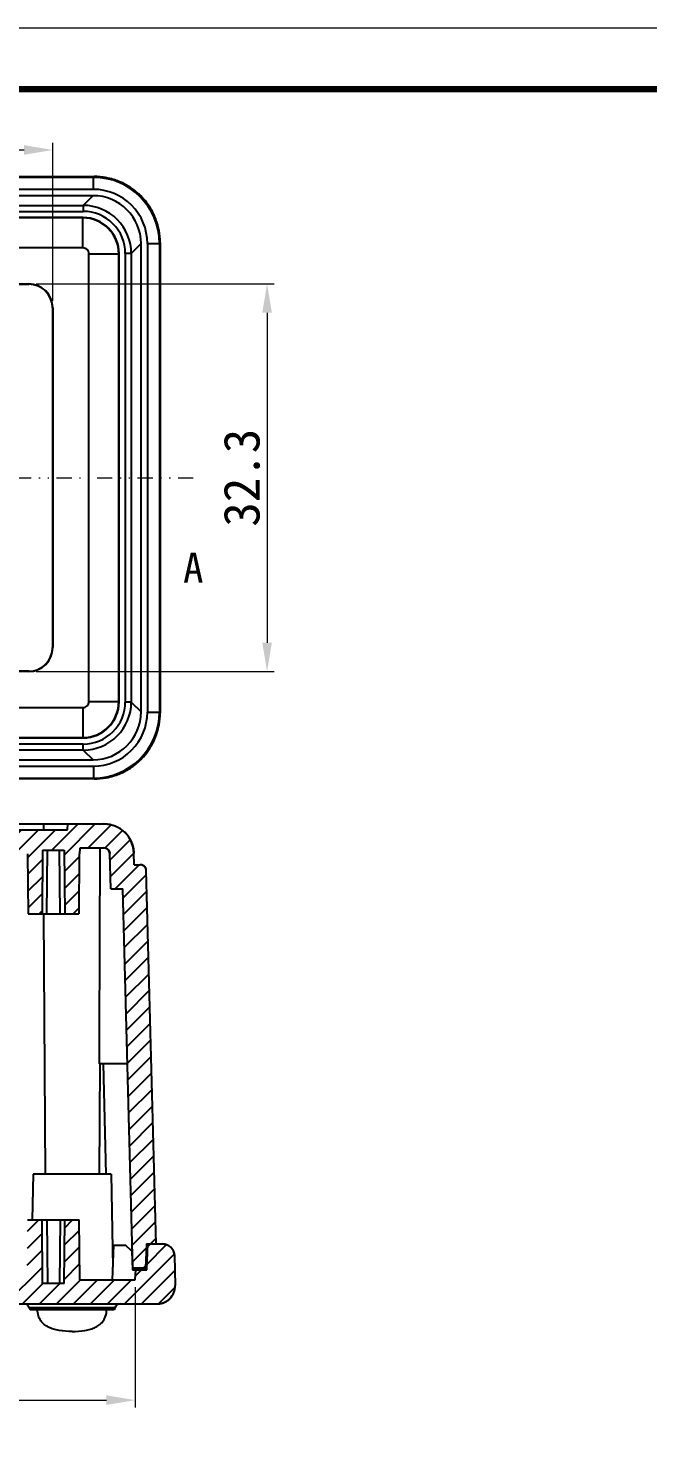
# Model space of a CAD drawing. Header units: millimetres. Extents: x 1779 to 2074, y -741 to -536.
# Drawn here: x 1874.9 to 1926.5, y -652.9 to -536 of the extents above; entities that cross this region are included whole.
import ezdxf
from ezdxf.enums import TextEntityAlignment as Align

# ---------------------------------------------------------------- set-up
doc = ezdxf.new("R2010")
doc.units = ezdxf.units.MM
doc.linetypes.add('DIVIDE', pattern=[31.75, 12.7, -6.35, 0, -6.35, 0, -6.35])
doc.layers.add('02___PRT_ALL_AXES', color=7, linetype='Continuous')
doc.layers.add('06___PRT_ALL_SURFS', color=7, linetype='Continuous')
for name, color, linetype, lineweight in [('dim', 82, 'Continuous', 9), ('from', 7, 'Continuous', 13), ('hatch', 56, 'Continuous', 9)]:
    doc.layers.add(name, color=color, linetype=linetype, lineweight=lineweight)
doc.styles.add('宋体', font='SimSun.ttf')
doc.styles.add('样式 1', font='')
doc.styles.get('样式 1').set_extended_font_data('KaiTi_GB2312')
doc.dimstyles.new('YanXiu', dxfattribs={"dimscale": 1.2, "dimtxt": 2.5, "dimasz": 2.2, "dimexe": 0.65, "dimexo": 0.65, "dimgap": 0.5, "dimtad": 1, "dimdsep": 46, "dimtxsty": '宋体', "dimcen": 0, "dimclrd": 3, "dimclre": 3, "dimclrt": 3, "dimazin": 2, "dimtfac": 1, "dimtofl": 0, "dimtmove": 0, "dimatfit": 3, "dimfxl": 1, "dimlwd": 5, "dimlwe": 5, "dimarcsym": 0})
pattern_1 = [(45, (1568.8355, -761.1561), (-0.7071068, 0.7071068), [])]

# ---------------------------------------------------------------- blocks, each defined once
blk = doc.blocks.new('*D4')
at = {"layer": 'Defpoints', "color": 0, "transparency": 16777216}
for p in [(1876.92, -546.13), (1824.62, -559.29), (1876.92, -559.29)]:
    blk.add_point(p, dxfattribs=at)
at = {"layer": 'dim', "color": 3, "lineweight": 5, "transparency": 16777216}
for p, q in [((1824.62, -558.69), (1824.62, -545.53)), ((1827.02, -546.13), (1874.52, -546.13)), ((1876.92, -558.69), (1876.92, -545.53))]:
    blk.add_line(p, q, dxfattribs=at)
at = {"layer": 'dim', "color": 3, "transparency": 16777216}
for points in [[(1827.02, -545.73), (1827.02, -546.53), (1824.62, -546.13)], [(1874.52, -545.73), (1874.52, -546.53), (1876.92, -546.13)]]:
    blk.add_solid(points, dxfattribs=at)
at = {"layer": 'dim', "color": 3, "transparency": 16777216, "insert": (1850.77, -544.03), "char_height": 3, "attachment_point": 5, "style": '宋体'}
blk.add_mtext('52.3', dxfattribs=at)
blk = doc.blocks.new('*D5')
at = {"layer": 'Defpoints', "color": 0, "transparency": 16777216}
for p in [(1874.92, -557.29), (1874.92, -589.59), (1894.77, -589.59)]:
    blk.add_point(p, dxfattribs=at)
at = {"layer": 'dim', "color": 3, "lineweight": 5, "transparency": 16777216}
for p, q in [((1875.52, -557.29), (1895.37, -557.29)), ((1894.77, -559.69), (1894.77, -587.19)), ((1875.52, -589.59), (1895.37, -589.59))]:
    blk.add_line(p, q, dxfattribs=at)
at = {"layer": 'dim', "color": 3, "transparency": 16777216}
for points in [[(1894.37, -559.69), (1895.17, -559.69), (1894.77, -557.29)], [(1894.37, -587.19), (1895.17, -587.19), (1894.77, -589.59)]]:
    blk.add_solid(points, dxfattribs=at)
at = {"layer": 'dim', "color": 3, "transparency": 16777216, "insert": (1892.67, -573.44), "char_height": 3, "attachment_point": 5, "rotation": 90, "style": '宋体'}
blk.add_mtext('32.3', dxfattribs=at)
blk = doc.blocks.new('*D7')
at = {"layer": 'Defpoints', "color": 0, "transparency": 16777216}
for p in [(1820.27, -640.27), (1883.78, -640.27), (1883.78, -650.29)]:
    blk.add_point(p, dxfattribs=at)
at = {"layer": 'dim', "color": 3, "lineweight": 5, "transparency": 16777216}
for p, q in [((1820.27, -640.87), (1820.27, -650.89)), ((1883.78, -640.87), (1883.78, -650.89)), ((1822.67, -650.29), (1881.38, -650.29))]:
    blk.add_line(p, q, dxfattribs=at)
at = {"layer": 'dim', "color": 3, "transparency": 16777216}
for points in [[(1822.67, -649.89), (1822.67, -650.69), (1820.27, -650.29)], [(1881.38, -649.89), (1881.38, -650.69), (1883.78, -650.29)]]:
    blk.add_solid(points, dxfattribs=at)
at = {"layer": 'dim', "color": 3, "transparency": 16777216, "insert": (1852.02, -648.19), "char_height": 3, "attachment_point": 5, "style": '宋体'}
blk.add_mtext('63.51', dxfattribs=at)

msp = doc.modelspace()

# ---------------------------------------------------------------- hatches: boundary and pattern name
at = {"linetype": 'Continuous'}
h = msp.add_hatch(dxfattribs=at)
h.set_pattern_fill('DEFAULT__6', color=2, angle=45, style=0, pattern_type=0)
h.set_pattern_definition(pattern_1)
edge = h.paths.add_edge_path()
edge.add_line((1818.521, -637.27), (1819.322, -637.27))
edge.add_line((1818.521, -637.27), (1819.336, -606.166))
edge.add_spline(control_points=[(1819.336, -606.166), (1819.343, -605.879), (1819.549, -605.679), (1819.835, -605.679)], knot_values=[0, 0, 0, 0, 1, 1, 1, 1], weights=[1, 0.810868, 0.810868, 1], degree=3, periodic=0)
edge.add_line((1819.835, -605.679), (1820.349, -605.679))
edge.add_line((1820.349, -605.679), (1820.374, -604.705))
edge.add_spline(control_points=[(1822.873, -602.27), (1821.439, -602.27), (1820.412, -603.271), (1820.374, -604.705)], knot_values=[0, 0, 0, 0, 1, 1, 1, 1], weights=[1, 0.810868, 0.810868, 1], degree=3, periodic=0)
edge.add_line((1822.873, -602.27), (1825.873, -602.27))
edge.add_line((1825.9, -602.77), (1825.873, -602.27))
edge.add_line((1825.9, -602.77), (1878.143, -602.77))
edge.add_line((1878.143, -602.77), (1878.169, -602.27))
edge.add_line((1878.169, -602.27), (1881.169, -602.27))
edge.add_spline(control_points=[(1881.169, -602.27), (1882.603, -602.27), (1883.63, -603.271), (1883.668, -604.705)], knot_values=[0, 0, 0, 0, 1, 1, 1, 1], weights=[1, 0.810868, 0.810868, 1], degree=3, periodic=0)
edge.add_line((1883.694, -605.679), (1883.668, -604.705))
edge.add_line((1883.694, -605.679), (1884.207, -605.679))
edge.add_spline(control_points=[(1884.707, -606.166), (1884.699, -605.879), (1884.494, -605.679), (1884.207, -605.679)], knot_values=[0, 0, 0, 0, 1, 1, 1, 1], weights=[1, 0.810868, 0.810868, 1], degree=3, periodic=0)
edge.add_line((1885.521, -637.27), (1884.707, -606.166))
edge.add_line((1884.72, -637.27), (1885.521, -637.27))
edge.add_line((1884.72, -637.27), (1884.651, -639.27))
edge.add_line((1883.573, -639.27), (1884.651, -639.27))
edge.add_line((1883.573, -639.27), (1882.746, -607.679))
edge.add_line((1881.745, -607.679), (1882.746, -607.679))
edge.add_line((1881.745, -607.679), (1881.669, -604.757))
edge.add_spline(control_points=[(1881.169, -604.27), (1881.456, -604.27), (1881.661, -604.47), (1881.669, -604.757)], knot_values=[0, 0, 0, 0, 1, 1, 1, 1], weights=[1, 0.810868, 0.810868, 1], degree=3, periodic=0)
edge.add_line((1879.195, -604.27), (1881.169, -604.27))
edge.add_line((1879.169, -604.77), (1879.195, -604.27))
edge.add_line((1879.121, -604.77), (1879.169, -604.77))
edge.add_line((1879.121, -604.77), (1879.077, -609.77))
edge.add_line((1877.921, -609.77), (1879.077, -609.77))
edge.add_line((1877.875, -604.47), (1877.921, -609.77))
edge.add_line((1876.067, -604.47), (1877.875, -604.47))
edge.add_line((1876.067, -604.47), (1876.021, -609.77))
edge.add_line((1874.865, -609.77), (1876.021, -609.77))
edge.add_line((1874.821, -604.77), (1874.865, -609.77))
edge.add_line((1829.221, -604.77), (1874.821, -604.77))
edge.add_line((1829.221, -604.77), (1829.177, -609.77))
edge.add_line((1828.021, -609.77), (1829.177, -609.77))
edge.add_line((1827.975, -604.47), (1828.021, -609.77))
edge.add_line((1826.167, -604.47), (1827.975, -604.47))
edge.add_line((1826.167, -604.47), (1826.121, -609.77))
edge.add_line((1824.965, -609.77), (1826.121, -609.77))
edge.add_line((1824.921, -604.77), (1824.965, -609.77))
edge.add_line((1824.873, -604.77), (1824.921, -604.77))
edge.add_line((1824.873, -604.77), (1824.847, -604.27))
edge.add_line((1822.873, -604.27), (1824.847, -604.27))
edge.add_spline(control_points=[(1822.873, -604.27), (1822.587, -604.27), (1822.381, -604.47), (1822.374, -604.757)], knot_values=[0, 0, 0, 0, 1, 1, 1, 1], weights=[1, 0.810868, 0.810868, 1], degree=3, periodic=0)
edge.add_line((1822.297, -607.679), (1822.374, -604.757))
edge.add_line((1821.297, -607.679), (1822.297, -607.679))
edge.add_line((1820.469, -639.27), (1821.297, -607.679))
edge.add_line((1819.392, -639.27), (1820.469, -639.27))
edge.add_line((1819.322, -637.27), (1819.392, -639.27))
h = msp.add_hatch(dxfattribs=at)
h.set_pattern_fill('DEFAULT__7', color=2, angle=45, style=0, pattern_type=0)
h.set_pattern_definition(pattern_1)
edge = h.paths.add_edge_path()
edge.add_line((1817.995, -637.27), (1819.222, -637.27))
edge.add_line((1819.297, -639.42), (1819.222, -637.27))
edge.add_line((1819.297, -639.42), (1820.221, -639.42))
edge.add_line((1820.266, -640.27), (1820.221, -639.42))
edge.add_line((1820.266, -640.27), (1824.877, -640.27))
edge.add_line((1824.877, -640.27), (1824.921, -635.27))
edge.add_line((1824.921, -635.27), (1826.121, -635.27))
edge.add_line((1826.167, -640.57), (1826.121, -635.27))
edge.add_line((1827.975, -640.57), (1826.167, -640.57))
edge.add_line((1827.975, -640.57), (1828.021, -635.27))
edge.add_line((1828.021, -635.27), (1829.221, -635.27))
edge.add_line((1829.265, -640.27), (1829.221, -635.27))
edge.add_line((1829.265, -640.27), (1874.777, -640.27))
edge.add_line((1874.777, -640.27), (1874.821, -635.27))
edge.add_line((1874.821, -635.27), (1876.021, -635.27))
edge.add_line((1876.067, -640.57), (1876.021, -635.27))
edge.add_line((1877.875, -640.57), (1876.067, -640.57))
edge.add_line((1877.875, -640.57), (1877.921, -635.27))
edge.add_line((1877.921, -635.27), (1879.121, -635.27))
edge.add_line((1879.165, -640.27), (1879.121, -635.27))
edge.add_line((1879.165, -640.27), (1883.777, -640.27))
edge.add_line((1883.777, -640.27), (1883.821, -639.42))
edge.add_line((1883.821, -639.42), (1884.746, -639.42))
edge.add_line((1884.746, -639.42), (1884.821, -637.27))
edge.add_line((1884.821, -637.27), (1886.047, -637.27))
edge.add_spline(control_points=[(1886.047, -637.27), (1886.621, -637.27), (1887.032, -637.671), (1887.047, -638.244)], knot_values=[0, 0, 0, 0, 1, 1, 1, 1], weights=[1, 0.810868, 0.810868, 1], degree=3, periodic=0)
edge.add_line((1887.047, -638.244), (1887.112, -640.731))
edge.add_spline(control_points=[(1885.612, -642.27), (1886.509, -642.27), (1887.135, -641.628), (1887.112, -640.731)], knot_values=[0, 0, 0, 0, 1, 1, 1, 1], weights=[1, 0.798527, 0.798527, 1], degree=3, periodic=0)
edge.add_line((1872.021, -642.27), (1885.612, -642.27))
edge.add_line((1872.005, -641.97), (1872.021, -642.27))
edge.add_line((1832.037, -641.97), (1872.005, -641.97))
edge.add_line((1832.037, -641.97), (1832.021, -642.27))
edge.add_line((1818.43, -642.27), (1832.021, -642.27))
edge.add_spline(control_points=[(1818.43, -642.27), (1817.533, -642.27), (1816.907, -641.628), (1816.93, -640.731)], knot_values=[0, 0, 0, 0, 1, 1, 1, 1], weights=[1, 0.798527, 0.798527, 1], degree=3, periodic=0)
edge.add_line((1816.996, -638.244), (1816.93, -640.731))
edge.add_spline(control_points=[(1817.995, -637.27), (1817.422, -637.27), (1817.011, -637.671), (1816.996, -638.244)], knot_values=[0, 0, 0, 0, 1, 1, 1, 1], weights=[1, 0.810868, 0.810868, 1], degree=3, periodic=0)

# ---------------------------------------------------------------- linework, layer by layer
at = {"color": 7, "linetype": 'Continuous'}
for p, q in [((1821.177, -548.347), (1880.362, -548.347)), ((1821.177, -548.348), (1880.362, -548.348)), ((1880.297, -548.413), (1821.242, -548.413)), ((1880.297, -548.413), (1880.362, -548.348)), ((1880.297, -549.412), (1880.297, -548.413)), ((1880.362, -548.347), (1880.362, -548.348)), ((1880.297, -549.412), (1821.242, -549.412)), ((1821.268, -549.938), (1880.271, -549.938)), ((1822.083, -550.753), (1879.456, -550.753)), ((1879.456, -550.753), (1880.271, -549.938)), ((1879.456, -550.753), (1879.456, -551.253)), ((1822.083, -551.253), (1879.456, -551.253)), ((1879.443, -551.766), (1822.096, -551.766)), ((1879.417, -551.791), (1879.443, -551.766)), ((1883.455, -554.751), (1884.27, -553.937)), ((1884.27, -592.94), (1884.27, -553.937)), ((1884.795, -553.911), (1884.795, -592.966)), ((1884.795, -553.911), (1885.795, -553.911)), ((1885.795, -553.911), (1885.86, -553.846)), ((1885.795, -553.911), (1885.795, -592.966)), ((1885.86, -553.846), (1885.86, -593.03)), ((1885.861, -553.846), (1885.86, -553.846)), ((1885.861, -553.846), (1885.861, -593.031)), ((1882.416, -554.791), (1882.442, -554.765)), ((1882.442, -592.112), (1882.442, -554.765)), ((1882.955, -554.751), (1882.955, -592.125)), ((1883.455, -554.751), (1882.955, -554.751)), ((1883.455, -554.751), (1883.455, -592.125)), ((1826.622, -557.291), (1874.917, -557.291)), ((1826.622, -557.317), (1874.917, -557.317)), ((1874.917, -557.317), (1874.917, -557.291)), ((1876.891, -559.291), (1876.891, -587.586)), ((1876.891, -559.291), (1876.917, -559.291)), ((1876.917, -559.291), (1876.917, -587.586)), ((1876.891, -587.586), (1876.917, -587.586)), ((1874.917, -589.56), (1826.622, -589.56)), ((1874.917, -589.586), (1826.622, -589.586)), ((1874.917, -589.56), (1874.917, -589.586)), ((1882.416, -592.086), (1882.442, -592.112)), ((1883.455, -592.125), (1882.955, -592.125)), ((1883.455, -592.125), (1884.27, -592.94)), ((1884.795, -592.966), (1885.795, -592.966)), ((1885.795, -592.966), (1885.86, -593.03)), ((1885.861, -593.031), (1885.86, -593.031)), ((1822.096, -595.111), (1879.443, -595.111)), ((1879.417, -595.085), (1879.443, -595.111)), ((1879.456, -595.624), (1822.083, -595.624)), ((1879.456, -596.124), (1822.083, -596.124)), ((1879.456, -596.124), (1879.456, -595.624)), ((1879.456, -596.124), (1880.271, -596.938)), ((1821.242, -597.464), (1880.297, -597.464)), ((1821.268, -596.938), (1880.271, -596.938)), ((1880.297, -597.464), (1880.297, -598.464)), ((1880.362, -598.529), (1821.177, -598.529)), ((1880.362, -598.529), (1821.177, -598.529)), ((1821.242, -598.464), (1880.297, -598.464)), ((1880.297, -598.464), (1880.362, -598.529)), ((1880.362, -598.529), (1880.362, -598.529)), ((1822.873, -602.27), (1881.169, -602.27)), ((1876.169, -602.77), (1876.169, -602.27)), ((1878.143, -602.77), (1878.169, -602.27)), ((1878.143, -602.77), (1878.169, -602.27)), ((1878.169, -602.27), (1881.169, -602.27)), ((1825.9, -602.77), (1878.143, -602.77)), ((1825.9, -602.77), (1878.143, -602.77)), ((1876.067, -604.47), (1876.021, -609.77)), ((1876.067, -604.47), (1876.021, -609.77)), ((1876.067, -604.47), (1877.875, -604.47)), ((1876.067, -604.47), (1877.875, -604.47)), ((1876.421, -609.77), (1876.467, -604.47)), ((1877.521, -609.77), (1877.475, -604.47)), ((1877.875, -604.47), (1877.921, -609.77)), ((1877.875, -604.47), (1877.921, -609.77)), ((1879.169, -604.77), (1879.195, -604.27)), ((1879.169, -604.77), (1879.195, -604.27)), ((1879.195, -604.27), (1881.169, -604.27)), ((1879.195, -604.27), (1881.169, -604.27)), ((1874.821, -604.77), (1874.865, -609.77)), ((1874.821, -604.77), (1874.865, -609.77)), ((1879.121, -604.77), (1879.077, -609.77)), ((1879.121, -604.77), (1879.077, -609.77)), ((1879.121, -604.77), (1879.169, -604.77)), ((1879.121, -604.77), (1879.169, -604.77)), ((1881.745, -607.679), (1881.669, -604.757)), ((1881.745, -607.679), (1881.669, -604.757)), ((1883.694, -605.679), (1883.668, -604.705)), ((1883.694, -605.679), (1883.668, -604.705)), ((1883.694, -605.679), (1884.207, -605.679)), ((1883.694, -605.679), (1884.207, -605.679)), ((1885.521, -637.27), (1884.707, -606.166)), ((1885.521, -637.27), (1884.707, -606.166)), ((1881.745, -607.679), (1882.746, -607.679)), ((1881.745, -607.679), (1882.746, -607.679)), ((1883.573, -639.27), (1882.746, -607.679)), ((1883.573, -639.27), (1882.746, -607.679)), ((1874.865, -609.77), (1879.077, -609.77)), ((1874.865, -609.77), (1876.021, -609.77)), ((1876.153, -609.77), (1876.267, -631.47)), ((1877.921, -609.77), (1879.077, -609.77)), ((1880.823, -622.27), (1880.775, -631.47)), ((1883.128, -622.27), (1880.797, -622.27)), ((1881.369, -631.47), (1881.128, -622.27)), ((1875.271, -631.47), (1875.205, -635.27)), ((1881.771, -631.47), (1875.271, -631.47)), ((1881.771, -631.47), (1881.906, -639.223)), ((1874.821, -635.27), (1879.121, -635.27)), ((1874.821, -635.27), (1876.021, -635.27)), ((1876.067, -640.57), (1876.021, -635.27)), ((1876.067, -640.57), (1876.021, -635.27)), ((1876.421, -635.27), (1876.467, -640.57)), ((1877.521, -635.27), (1877.475, -640.57)), ((1877.875, -640.57), (1877.921, -635.27)), ((1877.875, -640.57), (1877.921, -635.27)), ((1877.921, -635.27), (1879.121, -635.27)), ((1879.165, -640.27), (1879.121, -635.27)), ((1879.165, -640.27), (1879.121, -635.27)), ((1881.971, -637.37), (1881.87, -640.27)), ((1881.971, -637.37), (1882.971, -637.37)), ((1883.489, -637.87), (1882.971, -637.37)), ((1884.72, -637.27), (1884.651, -639.27)), ((1884.72, -637.27), (1884.651, -639.27)), ((1884.72, -637.27), (1886.047, -637.27)), ((1884.72, -637.27), (1885.521, -637.27)), ((1884.746, -639.42), (1884.821, -637.27)), ((1884.746, -639.42), (1884.821, -637.27)), ((1884.821, -637.27), (1886.047, -637.27)), ((1883.489, -637.87), (1883.543, -639.42)), ((1887.047, -638.244), (1887.112, -640.731)), ((1887.047, -638.244), (1887.112, -640.731)), ((1883.537, -639.27), (1884.651, -639.27)), ((1883.543, -639.42), (1884.746, -639.42)), ((1883.573, -639.27), (1884.651, -639.27)), ((1883.777, -640.27), (1883.821, -639.42)), ((1883.777, -640.27), (1883.821, -639.42)), ((1883.821, -639.42), (1884.746, -639.42)), ((1877.875, -640.57), (1876.067, -640.57)), ((1877.875, -640.57), (1876.067, -640.57)), ((1879.165, -640.27), (1883.777, -640.27)), ((1879.165, -640.27), (1883.777, -640.27)), ((1818.43, -642.27), (1885.612, -642.27)), ((1872.021, -642.27), (1885.612, -642.27)), ((1874.959, -642.599), (1875.021, -642.77)), ((1882.083, -642.599), (1874.959, -642.599)), ((1882.021, -642.77), (1875.021, -642.77)), ((1882.083, -642.599), (1882.021, -642.77))]:
    msp.add_line(p, q, dxfattribs=at)
for points in [[(1885.861, -553.846), (1885.779, -552.901), (1885.474, -551.82), (1884.955, -550.823), (1884.244, -549.951), (1883.37, -549.243), (1882.371, -548.727), (1881.29, -548.426), (1880.362, -548.347)], [(1880.362, -598.529), (1881.306, -598.448), (1882.387, -598.143), (1883.385, -597.624), (1884.257, -596.913), (1884.965, -596.039), (1885.481, -595.04), (1885.782, -593.959), (1885.861, -593.031)]]:
    msp.add_lwpolyline(points, dxfattribs=at)
for centre, radius, start, end in [((1880.297, -553.911), 5.498, 0.00216, 89.99784), ((1880.36, -553.862), 5.515, 79.49987, 89.97909), ((1880.364, -553.835), 5.487, 73.10092, 79.4951), ((1880.298, -553.91), 4.498, 359.99219, 90.00781), ((1880.361, -553.847), 5.499, 67.99302, 73.10665), ((1880.362, -553.846), 5.498, 61.28061, 67.99111), ((1880.361, -553.847), 5.5, 56.49884, 61.28736), ((1880.364, -553.843), 5.495, 48.39357, 56.49613), ((1879.457, -554.751), 3.999, 359.99904, 90.00096), ((1880.368, -553.84), 5.49, 44.6014, 48.40213), ((1880.363, -553.845), 5.497, 33.59893, 44.60344), ((1880.362, -553.846), 5.498, 29.1104, 33.5965), ((1879.457, -554.751), 3.498, 359.99222, 90.00778), ((1880.362, -553.846), 5.498, 22.10102, 29.1172), ((1880.361, -553.846), 5.499, 17.10559, 22.09912), ((1880.372, -553.844), 5.488, 10.59434, 17.11149), ((1880.347, -553.848), 5.513, 0.02354, 10.58975), ((1874.917, -559.291), 2, 0, 90), ((1874.917, -559.291), 1.974, 0, 90), ((1874.917, -587.586), 1.974, 270, 0), ((1874.917, -587.586), 2, 270, 0), ((1879.457, -592.126), 3.498, 269.99221, 0.00779), ((1879.457, -592.125), 3.999, 269.99904, 0.00096), ((1880.298, -592.966), 4.498, 269.99218, 0.00782), ((1880.297, -592.965), 5.498, 270.00215, 359.99785), ((1880.372, -593.033), 5.487, 343.10092, 349.4951), ((1880.346, -593.028), 5.515, 349.49987, 359.97909), ((1880.362, -593.03), 5.498, 331.28061, 337.99111), ((1880.361, -593.03), 5.499, 337.99302, 343.10665), ((1880.364, -593.032), 5.495, 318.39357, 326.49613), ((1880.361, -593.03), 5.5, 326.49884, 331.28736), ((1880.362, -593.03), 5.498, 299.1104, 303.5965), ((1880.362, -593.031), 5.497, 303.59893, 314.60344), ((1880.368, -593.037), 5.49, 314.6014, 318.40213), ((1880.36, -593.015), 5.513, 270.02354, 280.58975), ((1880.364, -593.04), 5.488, 280.59434, 287.11149), ((1880.361, -593.03), 5.499, 287.10559, 292.09912), ((1880.361, -593.031), 5.498, 292.10102, 299.1172), ((1881.169, -604.77), 2.5, 1.5, 90), ((1881.169, -604.77), 0.5, 1.5, 90), ((1884.207, -606.179), 0.5, 1.5, 90), ((1886.047, -638.27), 1, 1.5, 90), ((1885.612, -640.77), 1.5, 270, 1.5), ((1874.489, -642.77), 0.5, 20, 90), ((1882.553, -642.77), 0.5, 90, 160)]:
    msp.add_arc(centre, radius, start, end, dxfattribs=at)
for centre, major_axis, ratio, start_param, end_param in [((1880.268, -553.94), (2.83, 2.83), 0.999315, -0.7850555, 0.7850555), ((1879.441, -554.767), (2.123, 2.123), 0.999315, -0.7850555, 0.7850555), ((1879.441, -592.11), (2.123, -2.123), 0.999315, -0.7850555, 0.7850555), ((1880.268, -592.937), (-2.83, 2.83), 0.999315, -3.9266482, -2.3565371), ((1878.521, -437.608), (0, 374.62), 0.0069816, -2.0862531, -2.0318407)]:
    msp.add_ellipse(centre, major_axis=major_axis, ratio=ratio, start_param=start_param, end_param=end_param, dxfattribs=at)
for points, start_tangent, end_tangent in [([(1881.169, -602.27), (1881.196, -602.27), (1881.224, -602.271), (1881.251, -602.272), (1881.279, -602.273), (1881.307, -602.274), (1881.334, -602.276), (1881.362, -602.278), (1881.39, -602.28), (1881.419, -602.283), (1881.447, -602.286), (1881.475, -602.289), (1881.503, -602.293), (1881.532, -602.297), (1881.56, -602.301), (1881.589, -602.306), (1881.617, -602.311), (1881.646, -602.316), (1881.675, -602.322), (1881.703, -602.328), (1881.732, -602.335), (1881.761, -602.341), (1881.789, -602.349), (1881.818, -602.356), (1881.847, -602.364), (1881.876, -602.372), (1881.904, -602.381), (1881.933, -602.39), (1881.962, -602.399), (1881.99, -602.409), (1882.019, -602.419), (1882.047, -602.43), (1882.076, -602.441), (1882.104, -602.452), (1882.132, -602.463), (1882.161, -602.475), (1882.189, -602.488), (1882.217, -602.501), (1882.245, -602.514), (1882.273, -602.527), (1882.3, -602.541), (1882.328, -602.555), (1882.356, -602.57), (1882.383, -602.585), (1882.41, -602.6), (1882.437, -602.616), (1882.464, -602.632), (1882.491, -602.648), (1882.517, -602.665), (1882.544, -602.682), (1882.57, -602.7), (1882.596, -602.718), (1882.622, -602.736), (1882.647, -602.754), (1882.673, -602.773), (1882.698, -602.792), (1882.723, -602.812), (1882.748, -602.832), (1882.772, -602.852), (1882.796, -602.872), (1882.82, -602.893), (1882.844, -602.914), (1882.867, -602.936), (1882.89, -602.958), (1882.913, -602.98), (1882.936, -603.002), (1882.958, -603.024), (1882.98, -603.047), (1883.002, -603.07), (1883.023, -603.094), (1883.045, -603.118), (1883.065, -603.141), (1883.086, -603.166), (1883.106, -603.19), (1883.126, -603.215), (1883.145, -603.24), (1883.165, -603.265), (1883.183, -603.29), (1883.202, -603.315), (1883.22, -603.341), (1883.238, -603.367), (1883.255, -603.393), (1883.273, -603.42), (1883.289, -603.446), (1883.306, -603.473), (1883.322, -603.499), (1883.337, -603.526), (1883.353, -603.553), (1883.368, -603.581), (1883.382, -603.608), (1883.397, -603.636), (1883.41, -603.663), (1883.424, -603.691), (1883.437, -603.719), (1883.45, -603.747), (1883.462, -603.775), (1883.474, -603.803), (1883.486, -603.831), (1883.497, -603.859), (1883.508, -603.887), (1883.518, -603.916), (1883.528, -603.944), (1883.538, -603.973), (1883.548, -604.001), (1883.557, -604.03), (1883.565, -604.058), (1883.574, -604.087), (1883.581, -604.115), (1883.589, -604.144), (1883.596, -604.172), (1883.603, -604.201), (1883.61, -604.229), (1883.616, -604.258), (1883.622, -604.286), (1883.627, -604.314), (1883.632, -604.343), (1883.637, -604.371), (1883.641, -604.399), (1883.645, -604.427), (1883.649, -604.456), (1883.652, -604.484), (1883.655, -604.512), (1883.658, -604.539), (1883.661, -604.567), (1883.663, -604.595), (1883.665, -604.623), (1883.666, -604.65), (1883.667, -604.678), (1883.668, -604.705)], (1, 0), (0.0261769, -0.9996573)), ([(1881.169, -604.27), (1881.174, -604.27), (1881.18, -604.27), (1881.185, -604.271), (1881.191, -604.271), (1881.196, -604.271), (1881.202, -604.271), (1881.208, -604.272), (1881.213, -604.272), (1881.219, -604.273), (1881.224, -604.273), (1881.23, -604.274), (1881.236, -604.275), (1881.241, -604.276), (1881.247, -604.276), (1881.253, -604.277), (1881.259, -604.278), (1881.264, -604.279), (1881.27, -604.281), (1881.276, -604.282), (1881.281, -604.283), (1881.287, -604.284), (1881.293, -604.286), (1881.299, -604.287), (1881.304, -604.289), (1881.31, -604.291), (1881.316, -604.292), (1881.322, -604.294), (1881.327, -604.296), (1881.333, -604.298), (1881.339, -604.3), (1881.345, -604.302), (1881.35, -604.304), (1881.356, -604.307), (1881.362, -604.309), (1881.367, -604.311), (1881.373, -604.314), (1881.378, -604.316), (1881.384, -604.319), (1881.39, -604.322), (1881.395, -604.324), (1881.401, -604.327), (1881.406, -604.33), (1881.412, -604.333), (1881.417, -604.336), (1881.423, -604.339), (1881.428, -604.343), (1881.433, -604.346), (1881.439, -604.349), (1881.444, -604.353), (1881.449, -604.356), (1881.454, -604.36), (1881.459, -604.363), (1881.465, -604.367), (1881.47, -604.371), (1881.475, -604.375), (1881.48, -604.379), (1881.485, -604.383), (1881.489, -604.387), (1881.494, -604.391), (1881.499, -604.395), (1881.504, -604.399), (1881.509, -604.403), (1881.513, -604.408), (1881.518, -604.412), (1881.522, -604.417), (1881.527, -604.421), (1881.531, -604.426), (1881.536, -604.43), (1881.54, -604.435), (1881.544, -604.44), (1881.548, -604.445), (1881.552, -604.449), (1881.556, -604.454), (1881.56, -604.459), (1881.564, -604.464), (1881.568, -604.469), (1881.572, -604.474), (1881.575, -604.479), (1881.579, -604.484), (1881.583, -604.49), (1881.586, -604.495), (1881.59, -604.5), (1881.593, -604.505), (1881.596, -604.511), (1881.599, -604.516), (1881.603, -604.522), (1881.606, -604.527), (1881.609, -604.532), (1881.612, -604.538), (1881.614, -604.543), (1881.617, -604.549), (1881.62, -604.554), (1881.622, -604.56), (1881.625, -604.566), (1881.628, -604.571), (1881.63, -604.577), (1881.632, -604.582), (1881.634, -604.588), (1881.637, -604.594), (1881.639, -604.599), (1881.641, -604.605), (1881.643, -604.611), (1881.645, -604.616), (1881.646, -604.622), (1881.648, -604.628), (1881.65, -604.634), (1881.651, -604.639), (1881.653, -604.645), (1881.654, -604.651), (1881.656, -604.656), (1881.657, -604.662), (1881.658, -604.668), (1881.659, -604.673), (1881.66, -604.679), (1881.662, -604.685), (1881.662, -604.69), (1881.663, -604.696), (1881.664, -604.702), (1881.665, -604.707), (1881.666, -604.713), (1881.666, -604.719), (1881.667, -604.724), (1881.667, -604.73), (1881.668, -604.735), (1881.668, -604.741), (1881.668, -604.746), (1881.669, -604.752), (1881.669, -604.757)], (1, 0), (0.0261769, -0.9996573)), ([(1884.707, -606.166), (1884.706, -606.16), (1884.706, -606.155), (1884.706, -606.149), (1884.706, -606.144), (1884.705, -606.138), (1884.705, -606.132), (1884.704, -606.127), (1884.703, -606.121), (1884.703, -606.116), (1884.702, -606.11), (1884.701, -606.104), (1884.7, -606.099), (1884.699, -606.093), (1884.698, -606.087), (1884.697, -606.082), (1884.696, -606.076), (1884.695, -606.07), (1884.694, -606.065), (1884.692, -606.059), (1884.691, -606.053), (1884.689, -606.048), (1884.688, -606.042), (1884.686, -606.036), (1884.684, -606.031), (1884.683, -606.025), (1884.681, -606.019), (1884.679, -606.013), (1884.677, -606.008), (1884.675, -606.002), (1884.672, -605.996), (1884.67, -605.991), (1884.668, -605.985), (1884.665, -605.98), (1884.663, -605.974), (1884.66, -605.968), (1884.658, -605.963), (1884.655, -605.957), (1884.652, -605.952), (1884.649, -605.946), (1884.647, -605.941), (1884.644, -605.935), (1884.641, -605.93), (1884.637, -605.924), (1884.634, -605.919), (1884.631, -605.914), (1884.628, -605.909), (1884.624, -605.903), (1884.621, -605.898), (1884.617, -605.893), (1884.613, -605.888), (1884.61, -605.883), (1884.606, -605.878), (1884.602, -605.873), (1884.598, -605.868), (1884.594, -605.863), (1884.59, -605.858), (1884.586, -605.853), (1884.582, -605.848), (1884.578, -605.843), (1884.573, -605.839), (1884.569, -605.834), (1884.565, -605.829), (1884.56, -605.825), (1884.556, -605.821), (1884.551, -605.816), (1884.546, -605.812), (1884.542, -605.807), (1884.537, -605.803), (1884.532, -605.799), (1884.527, -605.795), (1884.523, -605.791), (1884.518, -605.787), (1884.513, -605.783), (1884.508, -605.779), (1884.502, -605.775), (1884.497, -605.772), (1884.492, -605.768), (1884.487, -605.765), (1884.482, -605.761), (1884.476, -605.758), (1884.471, -605.754), (1884.466, -605.751), (1884.46, -605.748), (1884.455, -605.745), (1884.45, -605.742), (1884.444, -605.739), (1884.439, -605.736), (1884.433, -605.733), (1884.428, -605.73), (1884.422, -605.727), (1884.416, -605.725), (1884.411, -605.722), (1884.405, -605.72), (1884.399, -605.717), (1884.394, -605.715), (1884.388, -605.713), (1884.382, -605.711), (1884.377, -605.708), (1884.371, -605.706), (1884.365, -605.704), (1884.36, -605.703), (1884.354, -605.701), (1884.348, -605.699), (1884.342, -605.697), (1884.337, -605.696), (1884.331, -605.694), (1884.325, -605.693), (1884.319, -605.692), (1884.314, -605.69), (1884.308, -605.689), (1884.302, -605.688), (1884.296, -605.687), (1884.291, -605.686), (1884.285, -605.685), (1884.279, -605.684), (1884.274, -605.683), (1884.268, -605.682), (1884.262, -605.682), (1884.257, -605.681), (1884.251, -605.681), (1884.245, -605.68), (1884.24, -605.68), (1884.234, -605.679), (1884.229, -605.679), (1884.223, -605.679), (1884.218, -605.679), (1884.212, -605.679), (1884.207, -605.679)], (-0.0261769, 0.9996573), (-1, 0)), ([(1886.047, -637.27), (1886.058, -637.27), (1886.069, -637.271), (1886.08, -637.271), (1886.091, -637.271), (1886.102, -637.272), (1886.113, -637.272), (1886.124, -637.273), (1886.136, -637.274), (1886.147, -637.275), (1886.158, -637.276), (1886.169, -637.278), (1886.181, -637.279), (1886.192, -637.281), (1886.204, -637.283), (1886.215, -637.284), (1886.226, -637.287), (1886.238, -637.289), (1886.249, -637.291), (1886.261, -637.293), (1886.272, -637.296), (1886.284, -637.299), (1886.295, -637.302), (1886.307, -637.305), (1886.318, -637.308), (1886.33, -637.311), (1886.341, -637.315), (1886.353, -637.318), (1886.364, -637.322), (1886.375, -637.326), (1886.387, -637.33), (1886.398, -637.334), (1886.41, -637.338), (1886.421, -637.343), (1886.432, -637.348), (1886.444, -637.352), (1886.455, -637.357), (1886.466, -637.362), (1886.477, -637.368), (1886.488, -637.373), (1886.5, -637.379), (1886.511, -637.384), (1886.522, -637.39), (1886.533, -637.396), (1886.543, -637.402), (1886.554, -637.409), (1886.565, -637.415), (1886.576, -637.422), (1886.586, -637.428), (1886.597, -637.435), (1886.607, -637.442), (1886.618, -637.449), (1886.628, -637.456), (1886.638, -637.464), (1886.648, -637.471), (1886.659, -637.479), (1886.669, -637.487), (1886.678, -637.495), (1886.688, -637.503), (1886.698, -637.511), (1886.707, -637.519), (1886.717, -637.528), (1886.726, -637.536), (1886.736, -637.545), (1886.745, -637.554), (1886.754, -637.563), (1886.763, -637.572), (1886.772, -637.581), (1886.78, -637.59), (1886.789, -637.6), (1886.797, -637.609), (1886.806, -637.619), (1886.814, -637.628), (1886.822, -637.638), (1886.83, -637.648), (1886.838, -637.658), (1886.845, -637.668), (1886.853, -637.678), (1886.86, -637.688), (1886.867, -637.699), (1886.875, -637.709), (1886.882, -637.719), (1886.888, -637.73), (1886.895, -637.741), (1886.902, -637.751), (1886.908, -637.762), (1886.914, -637.773), (1886.921, -637.784), (1886.927, -637.794), (1886.932, -637.805), (1886.938, -637.816), (1886.944, -637.827), (1886.949, -637.839), (1886.954, -637.85), (1886.959, -637.861), (1886.964, -637.872), (1886.969, -637.883), (1886.974, -637.895), (1886.978, -637.906), (1886.983, -637.917), (1886.987, -637.928), (1886.991, -637.94), (1886.995, -637.951), (1886.998, -637.963), (1887.002, -637.974), (1887.006, -637.985), (1887.009, -637.997), (1887.012, -638.008), (1887.015, -638.02), (1887.018, -638.031), (1887.021, -638.042), (1887.023, -638.054), (1887.026, -638.065), (1887.028, -638.077), (1887.03, -638.088), (1887.032, -638.099), (1887.034, -638.111), (1887.036, -638.122), (1887.038, -638.133), (1887.039, -638.144), (1887.04, -638.156), (1887.042, -638.167), (1887.043, -638.178), (1887.044, -638.189), (1887.044, -638.2), (1887.045, -638.211), (1887.046, -638.222), (1887.046, -638.233), (1887.047, -638.244)], (1, 0), (0.0261769, -0.9996573)), ([(1885.612, -642.27), (1885.629, -642.27), (1885.646, -642.27), (1885.663, -642.269), (1885.68, -642.269), (1885.697, -642.268), (1885.714, -642.267), (1885.732, -642.266), (1885.749, -642.264), (1885.766, -642.262), (1885.784, -642.26), (1885.801, -642.258), (1885.819, -642.256), (1885.836, -642.253), (1885.854, -642.251), (1885.871, -642.248), (1885.889, -642.245), (1885.907, -642.241), (1885.924, -642.237), (1885.942, -642.234), (1885.96, -642.229), (1885.978, -642.225), (1885.995, -642.221), (1886.013, -642.216), (1886.031, -642.211), (1886.049, -642.205), (1886.066, -642.2), (1886.084, -642.194), (1886.102, -642.188), (1886.12, -642.182), (1886.137, -642.175), (1886.155, -642.169), (1886.172, -642.162), (1886.19, -642.155), (1886.207, -642.147), (1886.225, -642.139), (1886.242, -642.132), (1886.26, -642.123), (1886.277, -642.115), (1886.294, -642.106), (1886.311, -642.098), (1886.328, -642.088), (1886.345, -642.079), (1886.362, -642.069), (1886.379, -642.06), (1886.395, -642.05), (1886.412, -642.039), (1886.428, -642.029), (1886.445, -642.018), (1886.461, -642.007), (1886.477, -641.996), (1886.493, -641.985), (1886.509, -641.973), (1886.524, -641.961), (1886.54, -641.949), (1886.555, -641.937), (1886.571, -641.924), (1886.586, -641.911), (1886.601, -641.899), (1886.615, -641.885), (1886.63, -641.872), (1886.644, -641.859), (1886.659, -641.845), (1886.673, -641.831), (1886.687, -641.817), (1886.7, -641.803), (1886.714, -641.788), (1886.727, -641.774), (1886.74, -641.759), (1886.753, -641.744), (1886.766, -641.729), (1886.779, -641.714), (1886.791, -641.698), (1886.803, -641.683), (1886.815, -641.667), (1886.826, -641.651), (1886.838, -641.635), (1886.849, -641.619), (1886.86, -641.603), (1886.871, -641.586), (1886.881, -641.57), (1886.892, -641.553), (1886.902, -641.536), (1886.912, -641.52), (1886.921, -641.503), (1886.931, -641.486), (1886.94, -641.469), (1886.949, -641.451), (1886.957, -641.434), (1886.966, -641.417), (1886.974, -641.399), (1886.982, -641.382), (1886.99, -641.364), (1886.997, -641.347), (1887.004, -641.329), (1887.011, -641.312), (1887.018, -641.294), (1887.024, -641.276), (1887.031, -641.258), (1887.037, -641.24), (1887.042, -641.223), (1887.048, -641.205), (1887.053, -641.187), (1887.058, -641.169), (1887.063, -641.151), (1887.068, -641.133), (1887.072, -641.115), (1887.076, -641.097), (1887.08, -641.08), (1887.084, -641.062), (1887.087, -641.044), (1887.09, -641.026), (1887.093, -641.008), (1887.096, -640.991), (1887.099, -640.973), (1887.101, -640.955), (1887.103, -640.938), (1887.105, -640.92), (1887.106, -640.903), (1887.108, -640.885), (1887.109, -640.868), (1887.11, -640.85), (1887.111, -640.833), (1887.112, -640.816), (1887.112, -640.799), (1887.112, -640.782), (1887.112, -640.765), (1887.112, -640.748), (1887.112, -640.731)], (1, 0), (-0.0261769, 0.9996573))]:
    msp.add_spline(points, degree=3, dxfattribs=dict(at, start_tangent=start_tangent, end_tangent=end_tangent))
at = {"layer": '02___PRT_ALL_AXES', "color": 7, "linetype": 'Continuous'}
for points, start_tangent, end_tangent in [([(1878.521, -644.57), (1877.445, -644.489), (1876.974, -644.378), (1876.556, -644.213), (1876.2, -643.983), (1875.917, -643.678), (1875.723, -643.281), (1875.639, -642.77)], (-1, 0), (-0.0348995, 0.9993908)), ([(1878.521, -644.57), (1879.597, -644.489), (1880.069, -644.378), (1880.487, -644.213), (1880.842, -643.983), (1881.125, -643.678), (1881.319, -643.281), (1881.404, -642.77)], (1, 0), (0.0348995, 0.9993908))]:
    msp.add_spline(points, degree=3, dxfattribs=dict(at, start_tangent=start_tangent, end_tangent=end_tangent))
at = {"layer": '06___PRT_ALL_SURFS', "color": 7, "linetype": 'Continuous'}
for p, q in [((1879.417, -551.791), (1822.122, -551.791)), ((1879.418, -554.291), (1879.418, -551.791)), ((1879.418, -554.291), (1822.122, -554.291)), ((1879.917, -592.086), (1879.917, -554.79)), ((1879.917, -554.79), (1882.416, -554.79)), ((1882.416, -592.086), (1882.416, -554.791)), ((1822.122, -592.586), (1879.418, -592.586)), ((1879.418, -592.586), (1879.418, -595.085)), ((1879.917, -592.086), (1882.416, -592.086)), ((1822.122, -595.085), (1879.417, -595.085))]:
    msp.add_line(p, q, dxfattribs=at)
for centre, radius, start, end in [((1879.416, -554.792), 3.001, 0.03421, 89.96555), ((1879.418, -554.79), 0.5, 359.99224, 90.00776), ((1879.416, -592.084), 3.001, 270.0342, 359.96555), ((1879.418, -592.086), 0.5, 269.99223, 0.00777)]:
    msp.add_arc(centre, radius, start, end, dxfattribs=at)
at = {"layer": 'from'}
msp.add_lwpolyline([(1778.886, -741.138), (2074.121, -741.138), (2074.121, -535.976), (1778.886, -535.976)], close=True, dxfattribs=at)
at = {"layer": 'from', "const_width": 0.509}
msp.add_lwpolyline([(1783.974, -736.05), (1783.974, -541.064), (2069.033, -541.064), (2069.033, -736.05), (1783.974, -736.05)], dxfattribs=at)
at = {"layer": 'hatch', "color": 2, "linetype": 'DIVIDE', "ltscale": 0.1}
msp.add_line((1813.106, -573.438), (1888.62, -573.438), dxfattribs=at)
at = {"layer": 'hatch', "color": 2}
msp.add_lwpolyline([(1888.62, -573.438, 0, 0, 0), (1888.62, -575.938, 0.75, 0, 0), (1888.62, -578.438, 0, 0, 0)], format="xyseb", dxfattribs=at)

# ---------------------------------------------------------------- texts
at = {"layer": 'hatch', "color": 6, "style": '样式 1'}
msp.add_text('A', height=2.5, dxfattribs=at).set_placement((1888.62, -580.938), align=Align.MIDDLE)

# ---------------------------------------------------------------- dimensions: what is measured, and where the dimension line sits
at = {"layer": 'dim'}
dim = msp.add_linear_dim(base=(1876.9173, -546.1261), p1=(1824.6218, -559.2905), p2=(1876.9173, -559.2905), dimstyle='YanXiu', override={"dimasz": 2, "dimexe": 0.49975, "dimexo": 0.49975, "dimgap": 0.49975}, dxfattribs=at)
dim.commit()
dim.dimension.update_dxf_attribs({"geometry": '*D4', "text_midpoint": (1850.7696, -544.0264)})
dim = msp.add_linear_dim(base=(1894.7706, -589.586), p1=(1874.9173, -557.2905), p2=(1874.9173, -589.586), angle=90, dimstyle='YanXiu', override={"dimasz": 2, "dimexe": 0.49975, "dimexo": 0.49975, "dimgap": 0.49975}, dxfattribs=at)
dim.commit()
dim.dimension.update_dxf_attribs({"geometry": '*D5', "text_midpoint": (1892.6709, -573.4383)})
dim = msp.add_linear_dim(base=(1883.777, -650.286), p1=(1820.266, -640.27), p2=(1883.777, -640.27), dimstyle='YanXiu', override={"dimasz": 2, "dimexe": 0.49975, "dimexo": 0.49975, "dimgap": 0.49975}, dxfattribs=at)
dim.commit()
dim.dimension.update_dxf_attribs({"geometry": '*D7', "text_midpoint": (1852.021, -650.286), "dimtype": 160})

doc.saveas('drawing.dxf')
